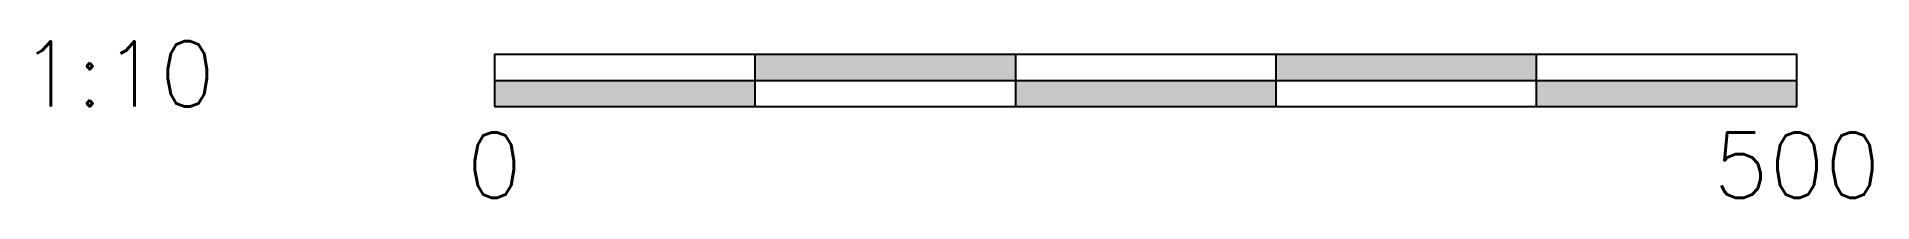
# Model space of a CAD drawing. Extents: x -176 to 529, y -35 to 25.
import ezdxf
from ezdxf.enums import TextEntityAlignment as Align

# ---------------------------------------------------------------- set-up
doc = ezdxf.new("R2010")
doc.units = 0
doc.header["$LTSCALE"] = 10
doc.styles.add('HEL25', font='romans.shx', dxfattribs={"height": 2.5})

msp = doc.modelspace()

# ---------------------------------------------------------------- linework, layer by layer
for p, q in [((0, 20), (500, 20)), ((0, 20), (0, 10)), ((100, 20), (100, 10)), ((200, 20), (200, 10)), ((300, 20), (300, 10)), ((400, 10), (400, 20)), ((500, 10), (500, 20)), ((500, 0), (500, 20)), ((0, 10), (500, 10)), ((0, 10), (0, 0)), ((0, 10), (0, 0)), ((100, 10), (100, 0)), ((200, 10), (200, 0)), ((300, 10), (300, 0)), ((400, 0), (400, 10)), ((500, 0), (500, 10)), ((0, 0), (500, 0))]:
    msp.add_line(p, q)
for points in [[(100, 20), (200, 20), (100, 10), (200, 10)], [(300, 20), (400, 20), (300, 10), (400, 10)], [(0, 10), (100, 10), (0, 0), (100, 0)], [(200, 10), (300, 10), (200, 0), (300, 0)], [(400, 10), (500, 10), (400, 0), (500, 0)]]:
    msp.add_solid(points)

# ---------------------------------------------------------------- texts
at = {"style": 'HEL25'}
msp.add_text('1:10', height=25, rotation=359.99999, dxfattribs=at).set_placement((-144.64, 25), align=Align.TOP_CENTER)
for s, p in [('0', (0, -10)), ('500', (500, -10))]:
    msp.add_text(s, height=25, dxfattribs=at).set_placement(p, align=Align.TOP_CENTER)

doc.saveas('drawing.dxf')
